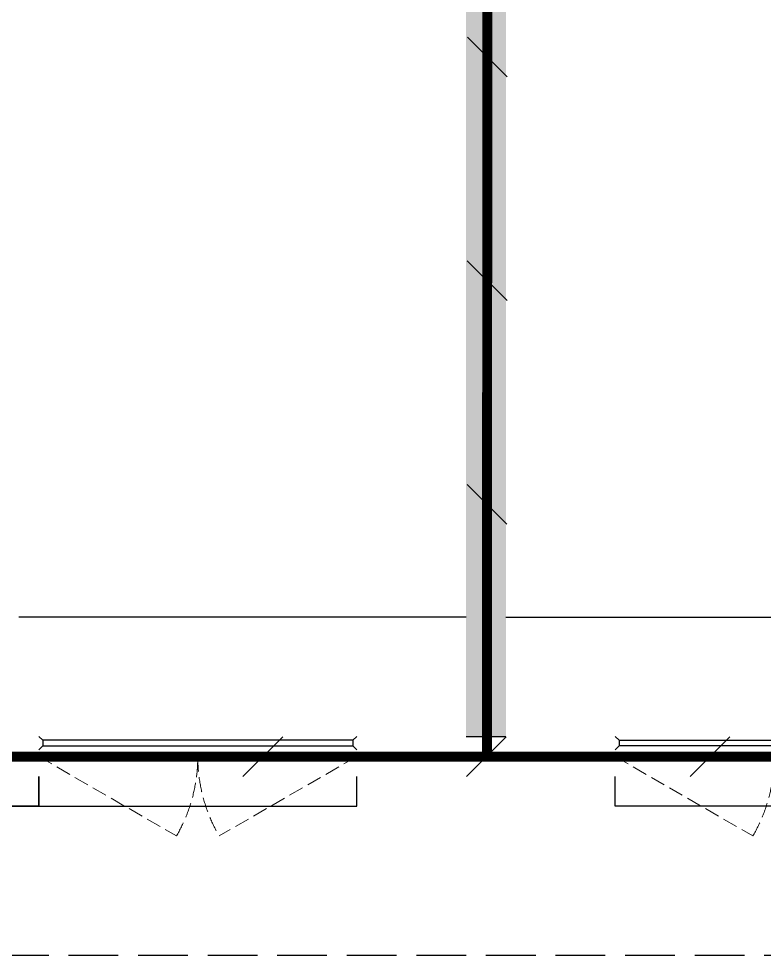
# Model space of a CAD drawing. Extents: x 3002737 to 4077523, y -995787 to -7267.
# Drawn here: x 3525903 to 3529654, y -786295 to -781584 of the extents above; entities that cross this region are included whole.
import ezdxf
from ezdxf.xclip import XClip

# ---------------------------------------------------------------- set-up
doc = ezdxf.new("R2010")
doc.units = 0
doc.header["$LTSCALE"] = 1000
doc.header["$MEASUREMENT"] = 0
doc.header["$XCLIPFRAME"] = 2
for name, pattern in [('CENTER2', [1.125, 0.75, -0.125, 0.125, -0.125]), ('DASH', [0.35, 0.25, -0.1]), ('DOTE', [2.42, 2, -0.2, 0.02, -0.2])]:
    doc.linetypes.add(name, pattern=pattern)
doc.layers.get('0').update_dxf_attribs({"linetype": 'CONTINUOUS'})
for name, color, linetype in [('!!电气', 1, 'CONTINUOUS'), ('3-栏杆1', 252, 'CONTINUOUS'), ('3.5方案汇报，与郭总、侯月琴确定户型_t8$0$2020.03.04 -1安徽标准化洋房户型(UA）_t8_t8$0$看线', 154, 'CONTINUOUS'), ('SHTLN', 4, 'CONTINUOUS'), ('WIRE-接地', 2, 'CONTINUOUS'), ('保温', 6, 'CONTINUOUS'), ('卫生间', 6, 'CONTINUOUS'), ('看线', 185, 'CONTINUOUS')]:
    doc.layers.add(name, color=color, linetype=linetype)
doc.layers.add('DOTE', color=19, linetype='DOTE', lineweight=9)
doc.layers.add('WINDOW', color=146, linetype='CONTINUOUS', lineweight=20)

# ---------------------------------------------------------------- blocks, each defined once
blk = doc.blocks.new('A$C74D73064')
at = {"layer": 'DOTE', "color": 252}
blk.add_line((-86385.2, 67619.3), (196116, 67619.3), dxfattribs=at)
blk = doc.blocks.new('A$C7B1F0EBE')
at = {"color": 252}
ref = blk.add_blockref('A$C74D73064', (-53513, -33807.7), dxfattribs=at)
XClip(ref).set_block_clipping_path([(63315.4263309771, 50772.2529092039), (117315.4131985184, 70272.2529080271)])
blk = doc.blocks.new('GDFGDGRD')
at = {"layer": '保温', "linetype": 'Continuous', "ltscale": 10}
h = blk.add_hatch(dxfattribs=at)
h.set_pattern_fill('HEX', color=251, scale=10, angle=90, style=0)
h.set_pattern_definition([(90, (-70765.891, -152124.736), (-16.49778, 1e-15), [9.525, -19.05]), (210, (-70765.891, -152124.736), (8.24889, -14.2874966), [9.525, -19.05]), (150, (-70765.891, -152115.211), (-8.24889, -14.2874966), [9.525, -19.05])])
h.paths.add_polyline_path([(433016.7, 363923.7), (433216.7, 363923.7), (433216.7, 368523.7), (433016.7, 368523.7)])
at = {"layer": '保温', "color": 251, "linetype": 'ByBlock', "ltscale": 10}
blk.add_line((433016.6, 363923.7), (433216.6, 363923.7), dxfattribs=at)
blk = doc.blocks.new('ASDFSD')
at = {"layer": '3-栏杆1', "color": 5}
for p, q in [((681762.6, 334937.5), (681742.3, 334955.3)), ((681742.3, 334955.3), (681762.6, 334937.5)), ((683322.1, 334937.5), (683342.3, 334955.3)), ((683342.3, 334955.3), (683322.1, 334937.5)), ((681742.3, 334888.4), (681762.6, 334908.3)), ((683322.1, 334937.5), (681762.6, 334937.5)), ((681762.6, 334937.5), (681762.6, 334908.3)), ((681762.6, 334908.2), (683322.1, 334908.2)), ((683322.1, 334937.5), (683322.1, 334908.3)), ((683322.1, 334908.3), (683342.3, 334888.4)), ((683342.3, 334888.4), (683322.1, 334908.3))]:
    blk.add_line(p, q, dxfattribs=at)
blk = doc.blocks.new('A$C148B7D8E')
at = {"layer": '卫生间', "color": 252, "linetype": 'DASH'}
blk.add_lwpolyline([(16100, 14000), (16100, 15400), (7700, 15400), (7700, 10800), (7300, 10800), (7300, 10000), (900, 10000), (900, 9000), (-900, 9000), (-900, -900), (1750, -900), (1750, -2100), (23450, -2100), (23450, -900), (25100, -900)], dxfattribs=at)
blk = doc.blocks.new('A$C66B635E3')
at = {"color": 252, "const_width": 8}
blk.add_lwpolyline([(9950, -100), (9950, -250), (10250, -250), (10250, -100)], dxfattribs=at)
at = {"layer": '3.5方案汇报，与郭总、侯月琴确定户型_t8$0$2020.03.04 -1安徽标准化洋房户型(UA）_t8_t8$0$看线', "color": 252, "ltscale": 10}
for p, q in [((12400, 700), (10150, 700)), ((12600, 700), (14850, 700))]:
    blk.add_line(p, q, dxfattribs=at)
at = {"layer": 'WINDOW', "color": 252, "linetype": 'DASH', "ltscale": 0.3}
for points in [[(10250, 0), (10942.8, -400, 0.131652), (11050, 0)], [(11850, 0), (11157.2, -400, -0.131652), (11050, 0)], [(13150, 0), (13842.8, -400, 0.131652), (13950, 0)]]:
    blk.add_lwpolyline(points, format="xyb", dxfattribs=at)
at = {"layer": '看线', "color": 252, "ltscale": 0.5}
for points in [[(10250, -100), (10250, -250), (11850, -250), (11850, -100)], [(14750, -100), (14750, -250), (13150, -250), (13150, -100)]]:
    blk.add_lwpolyline(points, dxfattribs=at)
at = {"color": 252}
for name, p in [('A$C148B7D8E', (-100, 1100)), ('GDFGDGRD', (-420616.6, -363823.7)), ('ASDFSD', (-671492.3, -334855.3))]:
    blk.add_blockref(name, p, dxfattribs=at)
at = {"color": 252, "xscale": -1}
blk.add_blockref('ASDFSD', (696492.3, -334855.3), dxfattribs=at)
blk = doc.blocks.new('$TelecSys$00000008')
blk.add_line((0.4, 0.4), (-0.4, -0.4))

msp = doc.modelspace()

# ---------------------------------------------------------------- linework, layer by layer
at = {"layer": 'WIRE-接地', "color": 2, "linetype": 'CENTER2', "const_width": 50}
for points in [[(3555710.8, -785300.3), (3550806.5, -785300.3), (3550806.5, -784699.2), (3550054.8, -784699.2), (3550054.8, -783492.4), (3543456.8, -783492.4), (3543456.8, -784099.6), (3538058.9, -784099.6), (3538058.9, -783495.7), (3531457, -783495.7), (3531457, -784701.2), (3530710.2, -784701.2), (3530710.2, -785296.5), (3525802.7, -785296.5), (3525802.7, -784693.6), (3525056.7, -784693.6), (3525056.7, -783504.3), (3518460, -783504.3), (3518460, -784097.2), (3515754.3, -784097.2), (3515754.3, -776200.6)], [(3528261.7, -780506.2), (3528259, -785296.5)]]:
    msp.add_lwpolyline(points, dxfattribs=at)

# ---------------------------------------------------------------- block references
at = {"layer": '!!电气'}
for name, p in [('A$C7B1F0EBE', (3419851.8, -816586.6)), ('A$C66B635E3', (3515754.3, -785295.1))]:
    msp.add_blockref(name, p, dxfattribs=at)
at = {"layer": 'SHTLN', "color": 2}
for p, xscale, yscale, zscale, rotation in [((3528261, -781776.4), 249.9999999999998, 249.9999999999998, 249.9999999999998, 269.9675933344894), ((3528260.3, -782901.4), 249.9999999999998, 249.9999999999998, 249.9999999999998, 269.9675933344894), ((3528259.7, -784026.4), 249.9999999999998, 249.9999999999998, 249.9999999999998, 269.9675933344894), ((3527131.5, -785296.5), 250, 250, 250, 180), ((3528256.5, -785296.5), 250, 250, 250, 180), ((3529381.5, -785296.5), 250, 250, 250, 180)]:
    msp.add_blockref('$TelecSys$00000008', p, dxfattribs=dict(at, xscale=xscale, yscale=yscale, zscale=zscale, rotation=rotation))

doc.saveas('drawing.dxf')
